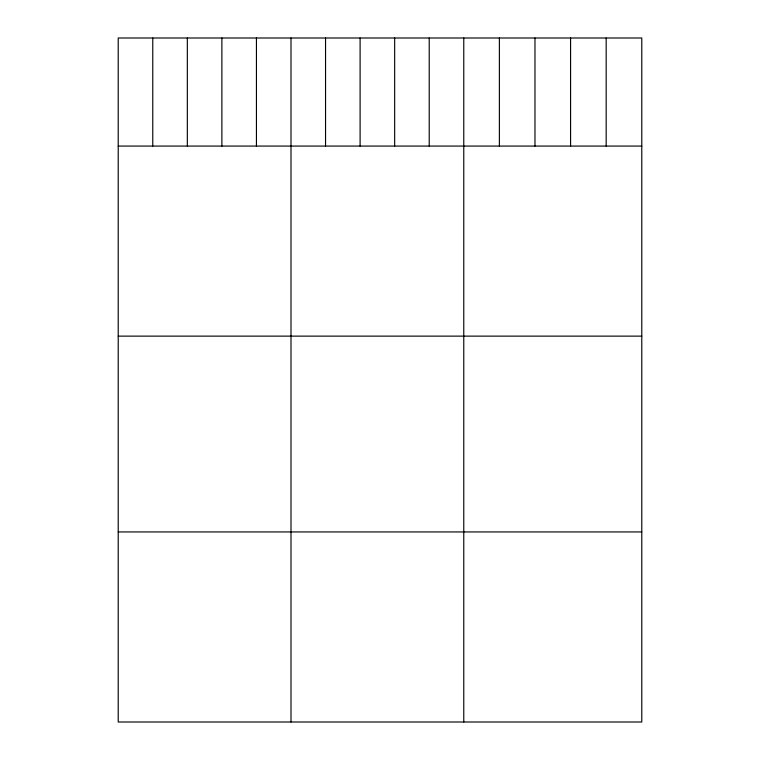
<?xml version="1.0" encoding="UTF-8"?>
<svg xmlns="http://www.w3.org/2000/svg" width="760" height="760" viewBox="0 0 760 760"><rect width="100%" height="100%" fill="white"/><g stroke="black" fill="none" stroke-linecap="round" stroke-linejoin="round"><path stroke-width="1.14" d="M641.782 146.072L641.782 722L118.218 722L118.218 38L641.782 38L641.782 146.072L118.218 146.072M118.218 336.129L641.782 336.129M118.218 531.943L641.782 531.943M606.176 38L606.176 146.072M570.579 38L570.579 146.072M534.973 38L534.973 146.072M499.377 38L499.377 146.072M463.771 38L463.771 722M429.219 38L429.219 146.072M394.659 38L394.659 146.072M360.107 38L360.107 146.072M325.546 38L325.546 146.072M290.995 38L290.995 722M256.443 38L256.443 146.072M221.882 38L221.882 146.072M187.331 38L187.331 146.072M152.769 38L152.769 146.072"/></g></svg>
